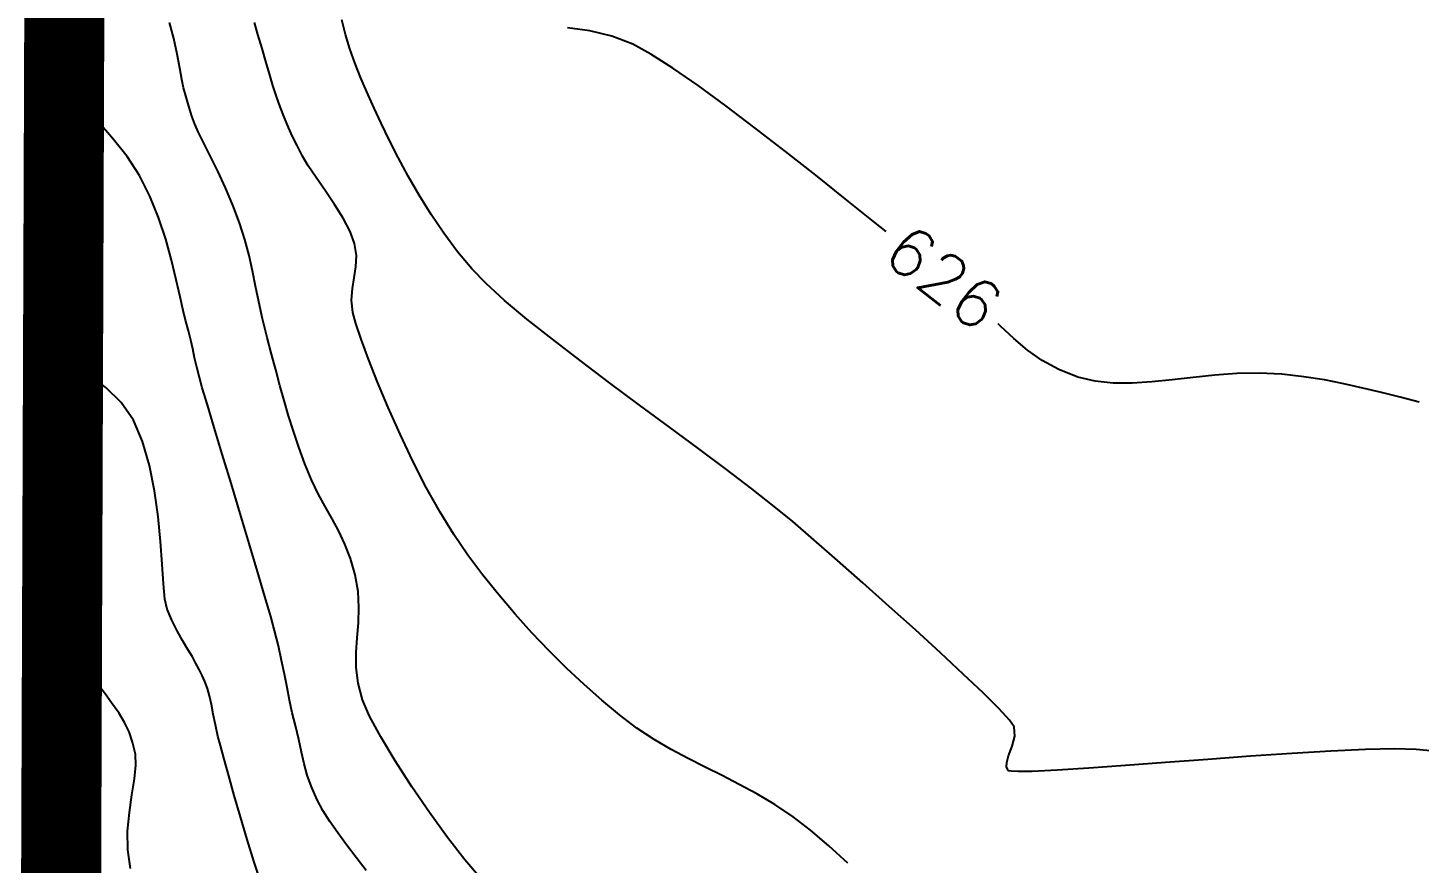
# Model space of a CAD drawing. Header units: feet. Extents: x 26064 to 27719, y 16802 to 28989.
# Drawn here: x 26248 to 26317.5, y 17790 to 17831.7 of the extents above; entities that cross this region are included whole.
import ezdxf

# ---------------------------------------------------------------- set-up
doc = ezdxf.new("R2010")
doc.units = ezdxf.units.FT
doc.header["$LTSCALE"] = 50
doc.header["$MEASUREMENT"] = 0
for name, pattern in [('DASHED', [0.75, 0.5, -0.25]), ('HIDDEN', [0.375, 0.25, -0.125]), ('HIDN25', [0.0938, 0.0625, -0.0313])]:
    doc.linetypes.add(name, pattern=pattern)
for name, color, linetype in [('CONT-MJR', 160, 'HIDDEN'), ('CONT-MNR', 55, 'HIDN25'), ('DEMO-UTILITY', 1, 'Continuous')]:
    doc.layers.add(name, color=color, linetype=linetype)
doc.styles.add('l60', font='simplex', dxfattribs={"height": 2.4})

msp = doc.modelspace()

# ---------------------------------------------------------------- linework, layer by layer
at = {"layer": 'CONT-MJR', "color": 7}
for p, q in [((26250.5393, 17828.07447, 630), (26249.5076, 17829.06706, 630)), ((26251.48088, 17827.08284, 630), (26250.5393, 17828.07447, 630)), ((26252.30452, 17826.13668, 630), (26251.48088, 17827.08284, 630)), ((26252.9824, 17825.28048, 630), (26252.30452, 17826.13668, 630)), ((26253.59434, 17824.33788, 630), (26252.9824, 17825.28048, 630)), ((26254.11252, 17823.30736, 630), (26253.59434, 17824.33788, 630)), ((26254.54626, 17822.23021, 630), (26254.11252, 17823.30736, 630)), ((26254.90488, 17821.14772, 630), (26254.54626, 17822.23021, 630)), ((26255.1977, 17820.10119, 630), (26254.90488, 17821.14772, 630)), ((26255.43404, 17819.1319, 630), (26255.1977, 17820.10119, 630)), ((26255.62322, 17818.28116, 630), (26255.43404, 17819.1319, 630)), ((26255.77457, 17817.59025, 630), (26255.62322, 17818.28116, 630)), ((26255.8974, 17817.10048, 630), (26255.77457, 17817.59025, 630)), ((26256.04352, 17816.57618, 630), (26255.8974, 17817.10048, 630)), ((26256.15692, 17816.10999, 630), (26256.04352, 17816.57618, 630)), ((26256.25272, 17815.67245, 630), (26256.15692, 17816.10999, 630)), ((26256.34604, 17815.2341, 630), (26256.25272, 17815.67245, 630)), ((26256.452, 17814.76549, 630), (26256.34604, 17815.2341, 630)), ((26256.58574, 17814.23714, 630), (26256.452, 17814.76549, 630)), ((26256.73111, 17813.72947, 630), (26256.58574, 17814.23714, 630)), ((26256.98524, 17812.87476, 630), (26256.73111, 17813.72947, 630)), ((26257.32495, 17811.74602, 630), (26256.98524, 17812.87476, 630)), ((26257.72706, 17810.41625, 630), (26257.32495, 17811.74602, 630)), ((26258.1684, 17808.95844, 630), (26257.72706, 17810.41625, 630)), ((26258.6258, 17807.44559, 630), (26258.1684, 17808.95844, 630)), ((26259.07607, 17805.95068, 630), (26258.6258, 17807.44559, 630)), ((26259.49604, 17804.54672, 630), (26259.07607, 17805.95068, 630)), ((26259.86254, 17803.3067, 630), (26259.49604, 17804.54672, 630)), ((26260.15238, 17802.30362, 630), (26259.86254, 17803.3067, 630)), ((26260.3424, 17801.61048, 630), (26260.15238, 17802.30362, 630)), ((26260.53276, 17800.83207, 630), (26260.3424, 17801.61048, 630)), ((26260.69391, 17800.10455, 630), (26260.53276, 17800.83207, 630)), ((26260.83502, 17799.41707, 630), (26260.69391, 17800.10455, 630)), ((26260.96525, 17798.75877, 630), (26260.83502, 17799.41707, 630)), ((26261.09377, 17798.11881, 630), (26260.96525, 17798.75877, 630)), ((26261.22977, 17797.48633, 630), (26261.09377, 17798.11881, 630)), ((26261.3824, 17796.85048, 630), (26261.22977, 17797.48633, 630)), ((26261.54977, 17796.15138, 630), (26261.3824, 17796.85048, 630)), ((26261.68708, 17795.52828, 630), (26261.54977, 17796.15138, 630)), ((26261.82116, 17794.94842, 630), (26261.68708, 17795.52828, 630)), ((26261.97885, 17794.37901, 630), (26261.82116, 17794.94842, 630)), ((26262.18699, 17793.78728, 630), (26261.97885, 17794.37901, 630)), ((26262.4724, 17793.14048, 630), (26262.18699, 17793.78728, 630)), ((26262.7558, 17792.6149, 630), (26262.4724, 17793.14048, 630)), ((26263.10081, 17792.06537, 630), (26262.7558, 17792.6149, 630)), ((26263.4989, 17791.49081, 630), (26263.10081, 17792.06537, 630)), ((26263.94156, 17790.89017, 630), (26263.4989, 17791.49081, 630)), ((26264.42027, 17790.26238, 630), (26263.94156, 17790.89017, 630)), ((26264.92649, 17789.60638, 630), (26264.42027, 17790.26238, 630))]:
    msp.add_line(p, q, dxfattribs=at)
at = {"layer": 'CONT-MNR', "color": 7}
for p, q in [((26255.31825, 17831.17977, 629), (26255.08965, 17831.97905, 629)), ((26259.50698, 17831.38338, 628), (26259.33956, 17831.98154, 628)), ((26263.89141, 17831.37943, 627), (26263.70029, 17832.11163, 627)), ((26276.08966, 17831.5585, 626), (26274.96861, 17831.71574, 626)), ((26255.48451, 17830.40605, 629), (26255.31825, 17831.17977, 629)), ((26264.10721, 17830.67403, 627), (26263.89141, 17831.37943, 627)), ((26264.35907, 17829.96098, 627), (26264.10721, 17830.67403, 627)), ((26280.23298, 17829.7046, 626), (26279.13291, 17830.40699, 626)), ((26260.08466, 17829.41373, 628), (26259.90578, 17830.02879, 628)), ((26264.65839, 17829.20584, 627), (26264.35907, 17829.96098, 627)), ((26260.25888, 17828.83489, 628), (26260.08466, 17829.41373, 628)), ((26282.88111, 17827.81797, 626), (26281.49565, 17828.82905, 626)), ((26256.52418, 17826.52134, 629), (26256.3525, 17826.9097, 629)), ((26261.46971, 17825.82951, 628), (26261.24114, 17826.29359, 628)), ((26285.8611, 17825.53975, 626), (26284.34953, 17826.709, 626)), ((26257.12688, 17825.31303, 629), (26256.79152, 17825.97956, 629)), ((26257.50263, 17824.55043, 629), (26257.12688, 17825.31303, 629)), ((26262.02584, 17824.82571, 628), (26261.74198, 17825.30172, 628)), ((26262.41663, 17824.24265, 628), (26262.02584, 17824.82571, 628)), ((26267.57158, 17823.35152, 627), (26267.02423, 17824.30215, 627)), ((26288.85439, 17823.17099, 626), (26287.37599, 17824.34788, 626)), ((26268.16469, 17822.39463, 627), (26267.57158, 17823.35152, 627)), ((26290.25648, 17822.04674, 626), (26288.85439, 17823.17099, 626)), ((26290.89164, 17821.53602, 626), (26290.25648, 17822.04674, 626)), ((26264.33698, 17820.94172, 628), (26264.11337, 17821.53711, 628)), ((26269.48339, 17820.52917, 627), (26268.80237, 17821.44825, 627)), ((26259.0687, 17820.34315, 629), (26258.86091, 17821.13279, 629)), ((26264.4294, 17820.33167, 628), (26264.33698, 17820.94172, 628)), ((26264.40616, 17819.76856, 628), (26264.4294, 17820.33167, 628)), ((26259.74078, 17817.17196, 629), (26259.55524, 17818.01851, 629)), ((26260.19364, 17815.41602, 629), (26259.9725, 17816.24636, 629)), ((26265.033, 17815.16137, 628), (26264.6655, 17816.15793, 628)), ((26307.30833, 17814.36304, 626), (26306.23186, 17814.25132, 626)), ((26308.40717, 17814.4426, 626), (26307.30833, 17814.36304, 626)), ((26309.5242, 17814.46584, 626), (26308.40717, 17814.4426, 626)), ((26311.75317, 17814.28253, 626), (26310.65527, 17814.4086, 626)), ((26252.68583, 17812.99672, 631), (26251.91628, 17813.74585, 631)), ((26260.82171, 17813.09052, 629), (26260.6109, 17813.84997, 629)), ((26305.18189, 17814.13159, 626), (26304.1626, 17814.02803, 626)), ((26312.7845, 17814.12025, 626), (26311.75317, 17814.28253, 626)), ((26314.71366, 17813.71607, 626), (26313.76581, 17813.92902, 626)), ((26281.53063, 17810.67453, 627), (26280.06975, 17811.75638, 627)), ((26254.09802, 17809.85121, 631), (26253.75193, 17811.04911, 631)), ((26267.25233, 17810.06362, 628), (26266.61414, 17811.41025, 628)), ((26261.85083, 17809.93303, 629), (26261.55098, 17810.76408, 629)), ((26262.17974, 17809.13706, 629), (26261.85083, 17809.93303, 629)), ((26263.21434, 17807.1787, 629), (26262.87046, 17807.79155, 629)), ((26287.27669, 17806.13957, 627), (26286.22655, 17807.04416, 627)), ((26263.85432, 17805.91452, 629), (26263.54528, 17806.56357, 629)), ((26288.46321, 17805.10428, 627), (26287.27669, 17806.13957, 627)), ((26264.13249, 17805.19989, 629), (26263.85432, 17805.91452, 629)), ((26270.75394, 17804.36242, 628), (26270.00466, 17805.3703, 628)), ((26254.79033, 17803.92815, 631), (26254.72099, 17804.91162, 631)), ((26289.73775, 17803.97999, 627), (26288.46321, 17805.10428, 627)), ((26264.51873, 17803.54574, 629), (26264.37083, 17804.38803, 629)), ((26271.53924, 17803.37659, 628), (26270.75394, 17804.36242, 628)), ((26264.55801, 17802.75096, 629), (26264.51873, 17803.54574, 629)), ((26255.47067, 17801.58516, 631), (26255.2039, 17802.11268, 631)), ((26264.42112, 17800.50225, 629), (26264.46951, 17801.24417, 629)), ((26251.40218, 17799.05978, 632), (26250.80075, 17799.80276, 632)), ((26256.57502, 17799.65233, 631), (26256.40083, 17799.99172, 631)), ((26275.81109, 17798.90044, 628), (26274.92924, 17799.7236, 628)), ((26256.72571, 17799.3593, 631), (26256.57502, 17799.65233, 631)), ((26256.99583, 17798.70672, 631), (26256.86271, 17799.06123, 631)), ((26295.73722, 17798.48259, 627), (26294.74837, 17799.42657, 627)), ((26264.73583, 17798.14303, 629), (26264.51459, 17798.96663, 629)), ((26252.56005, 17797.48363, 632), (26252.20283, 17797.9886, 632)), ((26265.09295, 17797.32634, 629), (26264.73583, 17798.14303, 629)), ((26257.38638, 17796.88498, 631), (26257.28027, 17797.4181, 631)), ((26265.65378, 17796.28294, 629), (26265.09295, 17797.32634, 629)), ((26297.29655, 17796.78416, 627), (26297.0597, 17797.1197, 627)), ((26253.25058, 17796.01483, 632), (26253.07219, 17796.53335, 632)), ((26266.37074, 17795.08368, 629), (26265.65378, 17796.28294, 629)), ((26253.39283, 17795.4186, 632), (26253.25058, 17796.01483, 632)), ((26257.81911, 17795.18107, 631), (26257.63817, 17795.85726, 631)), ((26280.99955, 17795.20337, 628), (26280.15408, 17795.65793, 628)), ((26297.0144, 17795.34511, 627), (26297.19511, 17795.82293, 627)), ((26313.10875, 17795.57732, 627), (26311.16745, 17795.46194, 627)), ((26317.36655, 17795.65416, 627), (26316.28546, 17795.68477, 627)), ((26318.4456, 17795.5637, 627), (26317.36655, 17795.65416, 627)), ((26281.84567, 17794.77495, 628), (26280.99955, 17795.20337, 628)), ((26296.91325, 17794.78727, 627), (26296.91753, 17795.00416, 627)), ((26304.85772, 17795.00518, 627), (26302.84974, 17794.85385, 627)), ((26309.09374, 17795.32056, 627), (26306.96477, 17795.16453, 627)), ((26253.21932, 17793.38753, 632), (26253.34501, 17794.18659, 632)), ((26258.32541, 17793.36023, 631), (26258.05081, 17794.33608, 631)), ((26283.55769, 17793.91334, 628), (26282.6969, 17794.35188, 628)), ((26296.95745, 17794.66641, 627), (26296.91325, 17794.78727, 627)), ((26297.14717, 17794.5705, 627), (26297.0251, 17794.59669, 627)), ((26299.43963, 17794.62057, 627), (26298.19184, 17794.5613, 627)), ((26268.08281, 17792.50078, 629), (26267.19627, 17793.79935, 629)), ((26284.43249, 17793.43851, 628), (26283.55769, 17793.91334, 628)), ((26258.63507, 17792.29143, 631), (26258.32541, 17793.36023, 631)), ((26286.24198, 17792.29672, 628), (26285.32577, 17792.90657, 628)), ((26259.32813, 17790.02674, 631), (26258.97193, 17791.16763, 631)), ((26269.84865, 17790.14421, 629), (26268.9828, 17791.25879, 629))]:
    msp.add_line(p, q, dxfattribs=at)
at = {"layer": 'CONT-MNR', "color": 7, "extrusion": (0.958323, 0.285688, 0)}
msp.add_line((26259.71547, 17830.68402, 628), (26259.50698, 17831.38338, 628), dxfattribs=at)
at = {"layer": 'CONT-MNR', "color": 7, "extrusion": (-0.229752, -0.973249, 0)}
msp.add_line((26277.18606, 17831.29967, 626), (26276.08966, 17831.5585, 626), dxfattribs=at)
at = {"layer": 'CONT-MNR', "color": 7, "extrusion": (0.357067, 0.934079, 0)}
msp.add_line((26278.23527, 17830.8986, 626), (26277.18606, 17831.29967, 626), dxfattribs=at)
at = {"layer": 'CONT-MNR', "color": 7, "extrusion": (0.985025, 0.17241, 0)}
msp.add_line((26255.6071, 17829.70571, 629), (26255.48451, 17830.40605, 629), dxfattribs=at)
at = {"layer": 'CONT-MNR', "color": 7, "extrusion": (0.960315, 0.278919, 0)}
msp.add_line((26259.90578, 17830.02879, 628), (26259.71547, 17830.68402, 628), dxfattribs=at)
at = {"layer": 'CONT-MNR', "color": 7, "extrusion": (-0.480342, -0.877081, 0)}
msp.add_line((26279.13291, 17830.40699, 626), (26278.23527, 17830.8986, 626), dxfattribs=at)
at = {"layer": 'CONT-MNR', "color": 7, "extrusion": (0.986109, 0.1661, 0)}
msp.add_line((26255.70465, 17829.12654, 629), (26255.6071, 17829.70571, 629), dxfattribs=at)
at = {"layer": 'CONT-MNR', "color": 7, "extrusion": (-0.569823, -0.821768, 0)}
msp.add_line((26281.49565, 17828.82905, 626), (26280.23298, 17829.7046, 626), dxfattribs=at)
at = {"layer": 'CONT-MNR', "color": 7, "extrusion": (0.976172, 0.217, 0)}
msp.add_line((26255.79583, 17828.71636, 629), (26255.70465, 17829.12654, 629), dxfattribs=at)
at = {"layer": 'CONT-MNR', "color": 7, "extrusion": (0.918452, 0.395533, 0)}
msp.add_line((26265.01655, 17828.37416, 627), (26264.65839, 17829.20584, 627), dxfattribs=at)
at = {"layer": 'CONT-MNR', "color": 7, "extrusion": (0.9596, 0.281368, 0)}
msp.add_line((26255.91246, 17828.3186, 629), (26255.79583, 17828.71636, 629), dxfattribs=at)
at = {"layer": 'CONT-MNR', "color": 7, "extrusion": (0.962984, 0.269557, 0)}
msp.add_line((26256.00971, 17827.97119, 629), (26255.91246, 17828.3186, 629), dxfattribs=at)
at = {"layer": 'CONT-MNR', "color": 7, "extrusion": (0.951717, 0.306978, 0)}
msp.add_line((26260.43518, 17828.28832, 628), (26260.25888, 17828.83489, 628), dxfattribs=at)
at = {"layer": 'CONT-MNR', "color": 7, "extrusion": (0.941717, 0.336405, 0)}
msp.add_line((26260.62032, 17827.77005, 628), (26260.43518, 17828.28832, 628), dxfattribs=at)
at = {"layer": 'CONT-MNR', "color": 7, "extrusion": (0.912003, 0.410183, 0)}
msp.add_line((26265.31684, 17827.7065, 627), (26265.01655, 17828.37416, 627), dxfattribs=at)
at = {"layer": 'CONT-MNR', "color": 7, "extrusion": (0.961104, 0.276185, 0)}
msp.add_line((26256.10431, 17827.64199, 629), (26256.00971, 17827.97119, 629), dxfattribs=at)
at = {"layer": 'CONT-MNR', "color": 7, "extrusion": (0.953317, 0.30197, 0)}
msp.add_line((26256.21299, 17827.29887, 629), (26256.10431, 17827.64199, 629), dxfattribs=at)
at = {"layer": 'CONT-MNR', "color": 7, "extrusion": (0.931517, 0.363698, 0)}
msp.add_line((26260.83617, 17827.2172, 628), (26260.62032, 17827.77005, 628), dxfattribs=at)
at = {"layer": 'CONT-MNR', "color": 7, "extrusion": (0.906879, 0.421391, 0)}
msp.add_line((26265.66897, 17826.94869, 627), (26265.31684, 17827.7065, 627), dxfattribs=at)
at = {"layer": 'CONT-MNR', "color": 7, "extrusion": (-0.60266, -0.797998, 0)}
msp.add_line((26284.34953, 17826.709, 626), (26282.88111, 17827.81797, 626), dxfattribs=at)
at = {"layer": 'CONT-MNR', "color": 7, "extrusion": (0.941347, 0.337441, 0)}
msp.add_line((26256.3525, 17826.9097, 629), (26256.21299, 17827.29887, 629), dxfattribs=at)
at = {"layer": 'CONT-MNR', "color": 7, "extrusion": (0.921851, 0.387545, 0)}
msp.add_line((26261.03653, 17826.7406, 628), (26260.83617, 17827.2172, 628), dxfattribs=at)
at = {"layer": 'CONT-MNR', "color": 7, "extrusion": (0.89992, 0.436056, 0)}
msp.add_line((26266.07171, 17826.11751, 627), (26265.66897, 17826.94869, 627), dxfattribs=at)
at = {"layer": 'CONT-MNR', "color": 7, "extrusion": (0.896767, 0.442503, 0)}
msp.add_line((26256.79152, 17825.97956, 629), (26256.52418, 17826.52134, 629), dxfattribs=at)
at = {"layer": 'CONT-MNR', "color": 7, "extrusion": (0.909278, 0.416189, 0)}
msp.add_line((26261.24114, 17826.29359, 628), (26261.03653, 17826.7406, 628), dxfattribs=at)
at = {"layer": 'CONT-MNR', "color": 7, "extrusion": (0.891081, 0.453844, 0)}
msp.add_line((26266.52387, 17825.22974, 627), (26266.07171, 17826.11751, 627), dxfattribs=at)
at = {"layer": 'CONT-MNR', "color": 7, "extrusion": (0.888714, 0.458462, 0)}
msp.add_line((26261.74198, 17825.30172, 628), (26261.46971, 17825.82951, 628), dxfattribs=at)
at = {"layer": 'CONT-MNR', "color": 7, "extrusion": (-0.618336, -0.785914, 0)}
msp.add_line((26287.37599, 17824.34788, 626), (26285.8611, 17825.53975, 626), dxfattribs=at)
at = {"layer": 'CONT-MNR', "color": 7, "extrusion": (0.88012, 0.474752, 0)}
msp.add_line((26267.02423, 17824.30215, 627), (26266.52387, 17825.22974, 627), dxfattribs=at)
at = {"layer": 'CONT-MNR', "color": 7, "extrusion": (0.905692, 0.423935, 0)}
msp.add_line((26257.89112, 17823.72045, 629), (26257.50263, 17824.55043, 629), dxfattribs=at)
at = {"layer": 'CONT-MNR', "color": 7, "extrusion": (0.823774, 0.566919, 0)}
msp.add_line((26262.86758, 17823.58739, 628), (26262.41663, 17824.24265, 628), dxfattribs=at)
at = {"layer": 'CONT-MNR', "color": 7, "extrusion": (0.91864, 0.395095, 0)}
msp.add_line((26258.26474, 17822.85175, 629), (26257.89112, 17823.72045, 629), dxfattribs=at)
at = {"layer": 'CONT-MNR', "color": 7, "extrusion": (0.830621, 0.556839, 0)}
msp.add_line((26263.33188, 17822.89481, 628), (26262.86758, 17823.58739, 628), dxfattribs=at)
at = {"layer": 'CONT-MNR', "color": 7, "extrusion": (0.935777, 0.352592, 0)}
msp.add_line((26258.59583, 17821.97303, 629), (26258.26474, 17822.85175, 629), dxfattribs=at)
at = {"layer": 'CONT-MNR', "color": 7, "extrusion": (0.84994, 0.52688, 0)}
msp.add_line((26263.76274, 17822.19976, 628), (26263.33188, 17822.89481, 628), dxfattribs=at)
at = {"layer": 'CONT-MNR', "color": 7, "extrusion": (0.953667, 0.300864, 0)}
msp.add_line((26258.86091, 17821.13279, 629), (26258.59583, 17821.97303, 629), dxfattribs=at)
at = {"layer": 'CONT-MNR', "color": 7, "extrusion": (0.883889, 0.467698, 0)}
msp.add_line((26264.11337, 17821.53711, 628), (26263.76274, 17822.19976, 628), dxfattribs=at)
at = {"layer": 'CONT-MNR', "color": 7, "extrusion": (0.829306, 0.558795, 0)}
msp.add_line((26268.80237, 17821.44825, 627), (26268.16469, 17822.39463, 627), dxfattribs=at)
at = {"layer": 'CONT-MNR', "color": 7, "extrusion": (0.975864, 0.218381, 0)}
msp.add_line((26259.23989, 17819.57817, 629), (26259.0687, 17820.34315, 629), dxfattribs=at)
at = {"layer": 'CONT-MNR', "color": 7, "extrusion": (0.770821, 0.637052, 0)}
msp.add_line((26270.20655, 17819.65416, 627), (26269.48339, 17820.52917, 627), dxfattribs=at)
at = {"layer": 'CONT-MNR', "color": 7, "extrusion": (0.980077, 0.198617, 0)}
msp.add_line((26259.39517, 17818.81194, 629), (26259.23989, 17819.57817, 629), dxfattribs=at)
at = {"layer": 'CONT-MNR', "color": 7, "extrusion": (0.986737, -0.162325, 0)}
msp.add_line((26264.23278, 17818.68339, 628), (26264.32228, 17819.22744, 628), dxfattribs=at)
at = {"layer": 'CONT-MNR', "color": 7, "extrusion": (0.988198, -0.153181, 0)}
msp.add_line((26264.32228, 17819.22744, 628), (26264.40616, 17819.76856, 628), dxfattribs=at)
at = {"layer": 'CONT-MNR', "color": 7, "extrusion": (0.716465, 0.697623, 0)}
msp.add_line((26270.90585, 17818.93598, 627), (26270.20655, 17819.65416, 627), dxfattribs=at)
at = {"layer": 'CONT-MNR', "color": 7, "extrusion": (0.980251, 0.197757, 0)}
msp.add_line((26259.55524, 17818.01851, 629), (26259.39517, 17818.81194, 629), dxfattribs=at)
at = {"layer": 'CONT-MNR', "color": 7, "extrusion": (0.99755, -0.069952, 0)}
msp.add_line((26264.19268, 17818.11146, 628), (26264.23278, 17818.68339, 628), dxfattribs=at)
at = {"layer": 'CONT-MNR', "color": 7, "extrusion": (0.669689, 0.742642, 0)}
msp.add_line((26271.83396, 17818.09905, 627), (26270.90585, 17818.93598, 627), dxfattribs=at)
at = {"layer": 'CONT-MNR', "color": 7, "extrusion": (0.994744, 0.102391, 0)}
msp.add_line((26264.25698, 17817.48672, 628), (26264.19268, 17818.11146, 628), dxfattribs=at)
at = {"layer": 'CONT-MNR', "color": 7, "extrusion": (-0.64118, -0.767391, 0)}
msp.add_line((26272.95269, 17817.16431, 627), (26271.83396, 17818.09905, 627), dxfattribs=at)
at = {"layer": 'CONT-MNR', "color": 7, "extrusion": (0.970064, 0.24285, 0)}
msp.add_line((26259.9725, 17816.24636, 629), (26259.74078, 17817.17196, 629), dxfattribs=at)
at = {"layer": 'CONT-MNR', "color": 7, "extrusion": (0.965533, 0.260279, 0)}
msp.add_line((26264.40199, 17816.9488, 628), (26264.25698, 17817.48672, 628), dxfattribs=at)
at = {"layer": 'CONT-MNR', "color": 7, "extrusion": (0.622686, 0.782472, 0)}
msp.add_line((26274.22388, 17816.1527, 627), (26272.95269, 17817.16431, 627), dxfattribs=at)
at = {"layer": 'CONT-MNR', "color": 7, "extrusion": (0.948723, 0.316108, 0)}
msp.add_line((26264.6655, 17816.15793, 628), (26264.40199, 17816.9488, 628), dxfattribs=at)
at = {"layer": 'CONT-MNR', "color": 7, "extrusion": (0.68774, 0.725957, 0)}
msp.add_line((26296.60879, 17816.81128, 626), (26296.49557, 17816.91854, 626), dxfattribs=at)
at = {"layer": 'CONT-MNR', "color": 7, "extrusion": (-0.682215, -0.731151, 0)}
msp.add_line((26297.27503, 17816.18963, 626), (26296.60879, 17816.81128, 626), dxfattribs=at)
at = {"layer": 'CONT-MNR', "color": 7, "extrusion": (0.610352, 0.792131, 0)}
msp.add_line((26275.60936, 17815.08517, 627), (26274.22388, 17816.1527, 627), dxfattribs=at)
at = {"layer": 'CONT-MNR', "color": 7, "extrusion": (-0.646904, -0.762572, 0)}
msp.add_line((26297.95568, 17815.61222, 626), (26297.27503, 17816.18963, 626), dxfattribs=at)
at = {"layer": 'CONT-MNR', "color": 7, "extrusion": (-0.521245, -0.853407, 0)}
msp.add_line((26250.98491, 17814.45131, 631), (26249.9222, 17815.1004, 631), dxfattribs=at)
at = {"layer": 'CONT-MNR', "color": 7, "extrusion": (0.966719, 0.255839, 0)}
msp.add_line((26260.404, 17814.62118, 629), (26260.19364, 17815.41602, 629), dxfattribs=at)
at = {"layer": 'CONT-MNR', "color": 7, "extrusion": (0.929868, 0.367892, 0)}
msp.add_line((26265.48995, 17814.00639, 628), (26265.033, 17815.16137, 628), dxfattribs=at)
at = {"layer": 'CONT-MNR', "color": 7, "extrusion": (0.602212, 0.798336, 0)}
msp.add_line((26277.07094, 17813.98264, 627), (26275.60936, 17815.08517, 627), dxfattribs=at)
at = {"layer": 'CONT-MNR', "color": 7, "extrusion": (-0.579354, -0.815076, 0)}
msp.add_line((26298.68986, 17815.09037, 626), (26297.95568, 17815.61222, 626), dxfattribs=at)
at = {"layer": 'CONT-MNR', "color": 7, "extrusion": (-0.482104, -0.876114, 0)}
msp.add_line((26299.51668, 17814.63539, 626), (26298.68986, 17815.09037, 626), dxfattribs=at)
at = {"layer": 'CONT-MNR', "color": 7, "extrusion": (-0.603794, -0.79714, 0)}
msp.add_line((26251.91628, 17813.74585, 631), (26250.98491, 17814.45131, 631), dxfattribs=at)
at = {"layer": 'CONT-MNR', "color": 7, "extrusion": (0.965844, 0.259123, 0)}
msp.add_line((26260.6109, 17813.84997, 629), (26260.404, 17814.62118, 629), dxfattribs=at)
at = {"layer": 'CONT-MNR', "color": 7, "extrusion": (-0.365827, -0.930683, 0)}
msp.add_line((26300.47527, 17814.2586, 626), (26299.51668, 17814.63539, 626), dxfattribs=at)
at = {"layer": 'CONT-MNR', "color": 7, "extrusion": (-0.050548, -0.998722, 0)}
msp.add_line((26310.65527, 17814.4086, 626), (26309.5242, 17814.46584, 626), dxfattribs=at)
at = {"layer": 'CONT-MNR', "color": 7, "extrusion": (0.921952, 0.387304, 0)}
msp.add_line((26266.02184, 17812.74026, 628), (26265.48995, 17814.00639, 628), dxfattribs=at)
at = {"layer": 'CONT-MNR', "color": 7, "extrusion": (0.597235, 0.802067, 0)}
msp.add_line((26278.57047, 17812.86607, 627), (26277.07094, 17813.98264, 627), dxfattribs=at)
at = {"layer": 'CONT-MNR', "color": 7, "extrusion": (-0.230659, -0.973035, 0)}
msp.add_line((26301.33031, 17814.05591, 626), (26300.47527, 17814.2586, 626), dxfattribs=at)
at = {"layer": 'CONT-MNR', "color": 7, "extrusion": (-0.099121, -0.995075, 0)}
msp.add_line((26302.23265, 17813.96602, 626), (26301.33031, 17814.05591, 626), dxfattribs=at)
at = {"layer": 'CONT-MNR', "color": 7, "extrusion": (-0.001311, -0.999999, 0)}
msp.add_line((26303.17813, 17813.96478, 626), (26302.23265, 17813.96602, 626), dxfattribs=at)
at = {"layer": 'CONT-MNR', "color": 7, "extrusion": (0.064109, -0.997943, 0)}
msp.add_line((26304.1626, 17814.02803, 626), (26303.17813, 17813.96478, 626), dxfattribs=at)
at = {"layer": 'CONT-MNR', "color": 7, "extrusion": (0.113294, -0.993562, 0)}
msp.add_line((26306.23186, 17814.25132, 626), (26305.18189, 17814.13159, 626), dxfattribs=at)
at = {"layer": 'CONT-MNR', "color": 7, "extrusion": (0.19128, 0.981536, 0)}
msp.add_line((26313.76581, 17813.92902, 626), (26312.7845, 17814.12025, 626), dxfattribs=at)
at = {"layer": 'CONT-MNR', "color": 7, "extrusion": (0.237293, 0.971438, 0)}
msp.add_line((26315.64461, 17813.48867, 626), (26314.71366, 17813.71607, 626), dxfattribs=at)
at = {"layer": 'CONT-MNR', "color": 7, "extrusion": (0.825186, 0.564861, 0)}
msp.add_line((26253.28813, 17812.11684, 631), (26252.68583, 17812.99672, 631), dxfattribs=at)
at = {"layer": 'CONT-MNR', "color": 7, "extrusion": (0.959825, 0.280599, 0)}
msp.add_line((26261.04376, 17812.33096, 629), (26260.82171, 17813.09052, 629), dxfattribs=at)
at = {"layer": 'CONT-MNR', "color": 7, "extrusion": (-0.244455, -0.969661, 0)}
msp.add_line((26316.57521, 17813.25406, 626), (26315.64461, 17813.48867, 626), dxfattribs=at)
at = {"layer": 'CONT-MNR', "color": 7, "extrusion": (-0.240471, -0.970656, 0)}
msp.add_line((26317.52202, 17813.0195, 626), (26316.57521, 17813.25406, 626), dxfattribs=at)
at = {"layer": 'CONT-MNR', "color": 7, "extrusion": (0.954642, 0.297757, 0)}
msp.add_line((26261.2844, 17811.55944, 629), (26261.04376, 17812.33096, 629), dxfattribs=at)
at = {"layer": 'CONT-MNR', "color": 7, "extrusion": (0.91351, 0.406817, 0)}
msp.add_line((26266.61414, 17811.41025, 628), (26266.02184, 17812.74026, 628), dxfattribs=at)
at = {"layer": 'CONT-MNR', "color": 7, "extrusion": (0.594917, 0.803787, 0)}
msp.add_line((26280.06975, 17811.75638, 627), (26278.57047, 17812.86607, 627), dxfattribs=at)
at = {"layer": 'CONT-MNR', "color": 7, "extrusion": (0.917206, 0.398414, 0)}
msp.add_line((26253.75193, 17811.04911, 631), (26253.28813, 17812.11684, 631), dxfattribs=at)
at = {"layer": 'CONT-MNR', "color": 7, "extrusion": (0.948161, 0.317791, 0)}
msp.add_line((26261.55098, 17810.76408, 629), (26261.2844, 17811.55944, 629), dxfattribs=at)
at = {"layer": 'CONT-MNR', "color": 7, "extrusion": (0.598098, 0.801423, 0)}
msp.add_line((26282.91492, 17809.64144, 627), (26281.53063, 17810.67453, 627), dxfattribs=at)
at = {"layer": 'CONT-MNR', "color": 7, "extrusion": (0.981304, 0.192464, 0)}
msp.add_line((26254.34718, 17808.58082, 631), (26254.09802, 17809.85121, 631), dxfattribs=at)
at = {"layer": 'CONT-MNR', "color": 7, "extrusion": (0.891273, 0.453468, 0)}
msp.add_line((26267.92188, 17808.74764, 628), (26267.25233, 17810.06362, 628), dxfattribs=at)
at = {"layer": 'CONT-MNR', "color": 7, "extrusion": (-0.604501, -0.796604, 0)}
msp.add_line((26284.18445, 17808.67805, 627), (26282.91492, 17809.64144, 627), dxfattribs=at)
at = {"layer": 'CONT-MNR', "color": 7, "extrusion": (0.898867, 0.438221, 0)}
msp.add_line((26262.52261, 17808.43379, 629), (26262.17974, 17809.13706, 629), dxfattribs=at)
at = {"layer": 'CONT-MNR', "color": 7, "extrusion": (0.874582, 0.484877, 0)}
msp.add_line((26268.60828, 17807.50958, 628), (26267.92188, 17808.74764, 628), dxfattribs=at)
at = {"layer": 'CONT-MNR', "color": 7, "extrusion": (0.991059, 0.133426, 0)}
msp.add_line((26254.5202, 17807.29564, 631), (26254.34718, 17808.58082, 631), dxfattribs=at)
at = {"layer": 'CONT-MNR', "color": 7, "extrusion": (0.879306, 0.476257, 0)}
msp.add_line((26262.87046, 17807.79155, 629), (26262.52261, 17808.43379, 629), dxfattribs=at)
at = {"layer": 'CONT-MNR', "color": 7, "extrusion": (-0.615816, -0.78789, 0)}
msp.add_line((26285.30106, 17807.80532, 627), (26284.18445, 17808.67805, 627), dxfattribs=at)
at = {"layer": 'CONT-MNR', "color": 7, "extrusion": (0.850337, 0.526238, 0)}
msp.add_line((26269.29698, 17806.39672, 628), (26268.60828, 17807.50958, 628), dxfattribs=at)
at = {"layer": 'CONT-MNR', "color": 7, "extrusion": (0.635199, 0.772349, 0)}
msp.add_line((26286.22655, 17807.04416, 627), (26285.30106, 17807.80532, 627), dxfattribs=at)
at = {"layer": 'CONT-MNR', "color": 7, "extrusion": (0.995544, 0.094302, 0)}
msp.add_line((26254.63788, 17806.05334, 631), (26254.5202, 17807.29564, 631), dxfattribs=at)
at = {"layer": 'CONT-MNR', "color": 7, "extrusion": (0.880639, 0.473788, 0)}
msp.add_line((26263.54528, 17806.56357, 629), (26263.21434, 17807.1787, 629), dxfattribs=at)
at = {"layer": 'CONT-MNR', "color": 7, "extrusion": (0.997361, 0.072604, 0)}
msp.add_line((26254.72099, 17804.91162, 631), (26254.63788, 17806.05334, 631), dxfattribs=at)
at = {"layer": 'CONT-MNR', "color": 7, "extrusion": (0.823285, 0.567628, 0)}
msp.add_line((26270.00466, 17805.3703, 628), (26269.29698, 17806.39672, 628), dxfattribs=at)
at = {"layer": 'CONT-MNR', "color": 7, "extrusion": (0.959507, 0.281685, 0)}
msp.add_line((26264.37083, 17804.38803, 629), (26264.13249, 17805.19989, 629), dxfattribs=at)
at = {"layer": 'CONT-MNR', "color": 7, "extrusion": (0.995089, 0.098989, 0)}
msp.add_line((26254.86668, 17803.16062, 631), (26254.79033, 17803.92815, 631), dxfattribs=at)
at = {"layer": 'CONT-MNR', "color": 7, "extrusion": (-0.665459, -0.746434, 0)}
msp.add_line((26291.05192, 17802.80838, 627), (26289.73775, 17803.97999, 627), dxfattribs=at)
at = {"layer": 'CONT-MNR', "color": 7, "extrusion": (0.762137, 0.647416, 0)}
msp.add_line((26272.35499, 17802.41628, 628), (26271.53924, 17803.37659, 628), dxfattribs=at)
at = {"layer": 'CONT-MNR', "color": 7, "extrusion": (0.978481, 0.206339, 0)}
msp.add_line((26254.97083, 17802.66672, 631), (26254.86668, 17803.16062, 631), dxfattribs=at)
at = {"layer": 'CONT-MNR', "color": 7, "extrusion": (0.921763, 0.387753, 0)}
msp.add_line((26255.2039, 17802.11268, 631), (26254.97083, 17802.66672, 631), dxfattribs=at)
at = {"layer": 'CONT-MNR', "color": 7, "extrusion": (0.999245, -0.038858, 0)}
msp.add_line((26264.52837, 17801.98876, 629), (26264.55801, 17802.75096, 629), dxfattribs=at)
at = {"layer": 'CONT-MNR', "color": 7, "extrusion": (-0.669705, -0.742627, 0)}
msp.add_line((26292.35733, 17801.63115, 627), (26291.05192, 17802.80838, 627), dxfattribs=at)
at = {"layer": 'CONT-MNR', "color": 7, "extrusion": (0.99689, -0.078806, 0)}
msp.add_line((26264.46951, 17801.24417, 629), (26264.52837, 17801.98876, 629), dxfattribs=at)
at = {"layer": 'CONT-MNR', "color": 7, "extrusion": (0.742305, 0.670063, 0)}
msp.add_line((26273.19562, 17801.48502, 628), (26272.35499, 17802.41628, 628), dxfattribs=at)
at = {"layer": 'CONT-MNR', "color": 7, "extrusion": (-0.699015, -0.715107, 0)}
msp.add_line((26250.0896, 17800.59857, 632), (26249.28697, 17801.38313, 632), dxfattribs=at)
at = {"layer": 'CONT-MNR', "color": 7, "extrusion": (0.870013, 0.493028, 0)}
msp.add_line((26255.74746, 17801.09674, 631), (26255.47067, 17801.58516, 631), dxfattribs=at)
at = {"layer": 'CONT-MNR', "color": 7, "extrusion": (0.856598, 0.515985, 0)}
msp.add_line((26256.01055, 17800.65997, 631), (26255.74746, 17801.09674, 631), dxfattribs=at)
at = {"layer": 'CONT-MNR', "color": 7, "extrusion": (0.722526, 0.691343, 0)}
msp.add_line((26274.05556, 17800.58629, 628), (26273.19562, 17801.48502, 628), dxfattribs=at)
at = {"layer": 'CONT-MNR', "color": 7, "extrusion": (-0.674732, -0.738063, 0)}
msp.add_line((26293.60561, 17800.48999, 627), (26292.35733, 17801.63115, 627), dxfattribs=at)
at = {"layer": 'CONT-MNR', "color": 7, "extrusion": (0.745654, 0.666334, 0)}
msp.add_line((26250.80075, 17799.80276, 632), (26250.0896, 17800.59857, 632), dxfattribs=at)
at = {"layer": 'CONT-MNR', "color": 7, "extrusion": (0.855283, 0.518161, 0)}
msp.add_line((26256.23625, 17800.28744, 631), (26256.01055, 17800.65997, 631), dxfattribs=at)
at = {"layer": 'CONT-MNR', "color": 7, "extrusion": (0.999997, 0.002379, 0)}
msp.add_line((26264.42292, 17799.74806, 629), (26264.42112, 17800.50225, 629), dxfattribs=at)
at = {"layer": 'CONT-MNR', "color": 7, "extrusion": (-0.702619, -0.711566, 0)}
msp.add_line((26274.92924, 17799.7236, 628), (26274.05556, 17800.58629, 628), dxfattribs=at)
at = {"layer": 'CONT-MNR', "color": 7, "extrusion": (0.681237, 0.732063, 0)}
msp.add_line((26294.74837, 17799.42657, 627), (26293.60561, 17800.48999, 627), dxfattribs=at)
at = {"layer": 'CONT-MNR', "color": 7, "extrusion": (0.873785, 0.486312, 0)}
msp.add_line((26256.40083, 17799.99172, 631), (26256.23625, 17800.28744, 631), dxfattribs=at)
at = {"layer": 'CONT-MNR', "color": 7, "extrusion": (0.993189, 0.116513, 0)}
msp.add_line((26264.51459, 17798.96663, 629), (26264.42292, 17799.74806, 629), dxfattribs=at)
at = {"layer": 'CONT-MNR', "color": 7, "extrusion": (0.797617, 0.603164, 0)}
msp.add_line((26251.87562, 17798.4337, 632), (26251.40218, 17799.05978, 632), dxfattribs=at)
at = {"layer": 'CONT-MNR', "color": 7, "extrusion": (0.908619, 0.417627, 0)}
msp.add_line((26256.86271, 17799.06123, 631), (26256.72571, 17799.3593, 631), dxfattribs=at)
at = {"layer": 'CONT-MNR', "color": 7, "extrusion": (0.805713, 0.592306, 0)}
msp.add_line((26252.20283, 17797.9886, 632), (26251.87562, 17798.4337, 632), dxfattribs=at)
at = {"layer": 'CONT-MNR', "color": 7, "extrusion": (0.964008, 0.265872, 0)}
msp.add_line((26257.09561, 17798.34495, 631), (26256.99583, 17798.70672, 631), dxfattribs=at)
at = {"layer": 'CONT-MNR', "color": 7, "extrusion": (0.978675, 0.205413, 0)}
msp.add_line((26257.18688, 17797.91008, 631), (26257.09561, 17798.34495, 631), dxfattribs=at)
at = {"layer": 'CONT-MNR', "color": 7, "extrusion": (0.661498, 0.749947, 0)}
msp.add_line((26276.69552, 17798.12031, 628), (26275.81109, 17798.90044, 628), dxfattribs=at)
at = {"layer": 'CONT-MNR', "color": 7, "extrusion": (0.705429, 0.708781, 0)}
msp.add_line((26296.52379, 17797.69974, 627), (26295.73722, 17798.48259, 627), dxfattribs=at)
at = {"layer": 'CONT-MNR', "color": 7, "extrusion": (0.982458, 0.186486, 0)}
msp.add_line((26257.28027, 17797.4181, 631), (26257.18688, 17797.91008, 631), dxfattribs=at)
at = {"layer": 'CONT-MNR', "color": 7, "extrusion": (-0.639693, -0.768631, 0)}
msp.add_line((26277.57698, 17797.38672, 628), (26276.69552, 17798.12031, 628), dxfattribs=at)
at = {"layer": 'CONT-MNR', "color": 7, "extrusion": (0.734497, 0.678612, 0)}
msp.add_line((26297.0597, 17797.1197, 627), (26296.52379, 17797.69974, 627), dxfattribs=at)
at = {"layer": 'CONT-MNR', "color": 7, "extrusion": (0.855778, 0.517344, 0)}
msp.add_line((26252.84592, 17797.01075, 632), (26252.56005, 17797.48363, 632), dxfattribs=at)
at = {"layer": 'CONT-MNR', "color": 7, "extrusion": (0.903646, 0.42828, 0)}
msp.add_line((26253.07219, 17796.53335, 632), (26252.84592, 17797.01075, 632), dxfattribs=at)
at = {"layer": 'CONT-MNR', "color": 7, "extrusion": (-0.60306, -0.797696, 0)}
msp.add_line((26278.44725, 17796.72879, 628), (26277.57698, 17797.38672, 628), dxfattribs=at)
at = {"layer": 'CONT-MNR', "color": 7, "extrusion": (0.974153, 0.22589, 0)}
msp.add_line((26257.51583, 17796.32672, 631), (26257.38638, 17796.88498, 631), dxfattribs=at)
at = {"layer": 'CONT-MNR', "color": 7, "extrusion": (0.967684, 0.252166, 0)}
msp.add_line((26257.63817, 17795.85726, 631), (26257.51583, 17796.32672, 631), dxfattribs=at)
at = {"layer": 'CONT-MNR', "color": 7, "extrusion": (-0.553102, -0.833113, 0)}
msp.add_line((26279.3048, 17796.15947, 628), (26278.44725, 17796.72879, 628), dxfattribs=at)
at = {"layer": 'CONT-MNR', "color": 7, "extrusion": (0.965021, -0.262172, 0)}
msp.add_line((26297.19511, 17795.82293, 627), (26297.3294, 17796.31722, 627), dxfattribs=at)
at = {"layer": 'CONT-MNR', "color": 7, "extrusion": (0.997535, 0.070164, 0)}
msp.add_line((26297.3294, 17796.31722, 627), (26297.29655, 17796.78416, 627), dxfattribs=at)
at = {"layer": 'CONT-MNR', "color": 7, "extrusion": (-0.508496, -0.861064, 0)}
msp.add_line((26280.15408, 17795.65793, 628), (26279.3048, 17796.15947, 628), dxfattribs=at)
at = {"layer": 'CONT-MNR', "color": 7, "extrusion": (0.045028, -0.998986, 0)}
msp.add_line((26314.84047, 17795.65537, 627), (26313.10875, 17795.57732, 627), dxfattribs=at)
at = {"layer": 'CONT-MNR', "color": 7, "extrusion": (0.020338, -0.999793, 0)}
msp.add_line((26316.28546, 17795.68477, 627), (26314.84047, 17795.65537, 627), dxfattribs=at)
at = {"layer": 'CONT-MNR', "color": 7, "extrusion": (0.994305, -0.106567, 0)}
msp.add_line((26253.34501, 17794.18659, 632), (26253.4187, 17794.87415, 632), dxfattribs=at)
at = {"layer": 'CONT-MNR', "color": 7, "extrusion": (0.998873, 0.04746, 0)}
msp.add_line((26253.4187, 17794.87415, 632), (26253.39283, 17795.4186, 632), dxfattribs=at)
at = {"layer": 'CONT-MNR', "color": 7, "extrusion": (0.964401, 0.264443, 0)}
msp.add_line((26258.05081, 17794.33608, 631), (26257.81911, 17795.18107, 631), dxfattribs=at)
at = {"layer": 'CONT-MNR', "color": 7, "extrusion": (0.84121, 0.540709, 0)}
msp.add_line((26267.19627, 17793.79935, 629), (26266.37074, 17795.08368, 629), dxfattribs=at)
at = {"layer": 'CONT-MNR', "color": 7, "extrusion": (0.961926, -0.273312, 0)}
msp.add_line((26296.91753, 17795.00416, 627), (26297.0144, 17795.34511, 627), dxfattribs=at)
at = {"layer": 'CONT-MNR', "color": 7, "extrusion": (0.071866, -0.997414, 0)}
msp.add_line((26302.84974, 17794.85385, 627), (26301.01799, 17794.72187, 627), dxfattribs=at)
at = {"layer": 'CONT-MNR', "color": 7, "extrusion": (0.075411, -0.997153, 0)}
msp.add_line((26306.96477, 17795.16453, 627), (26304.85772, 17795.00518, 627), dxfattribs=at)
at = {"layer": 'CONT-MNR', "color": 7, "extrusion": (0.068016, -0.997684, 0)}
msp.add_line((26311.16745, 17795.46194, 627), (26309.09374, 17795.32056, 627), dxfattribs=at)
at = {"layer": 'CONT-MNR', "color": 7, "extrusion": (-0.445072, -0.895495, 0)}
msp.add_line((26282.6969, 17794.35188, 628), (26281.84567, 17794.77495, 628), dxfattribs=at)
at = {"layer": 'CONT-MNR', "color": 7, "extrusion": (0.800582, 0.599224, 0)}
msp.add_line((26296.99655, 17794.61416, 627), (26296.95745, 17794.66641, 627), dxfattribs=at)
at = {"layer": 'CONT-MNR', "color": 7, "extrusion": (-0.522109, -0.852879, 0)}
msp.add_line((26297.0251, 17794.59669, 627), (26296.99655, 17794.61416, 627), dxfattribs=at)
at = {"layer": 'CONT-MNR', "color": 7, "extrusion": (-0.05565, -0.99845, 0)}
msp.add_line((26297.48345, 17794.55176, 627), (26297.14717, 17794.5705, 627), dxfattribs=at)
at = {"layer": 'CONT-MNR', "color": 7, "extrusion": (0.013473, -0.999909, 0)}
msp.add_line((26298.19184, 17794.5613, 627), (26297.48345, 17794.55176, 627), dxfattribs=at)
at = {"layer": 'CONT-MNR', "color": 7, "extrusion": (0.064046, -0.997947, 0)}
msp.add_line((26301.01799, 17794.72187, 627), (26299.43963, 17794.62057, 627), dxfattribs=at)
at = {"layer": 'CONT-MNR', "color": 7, "extrusion": (0.989218, -0.14645, 0)}
msp.add_line((26253.0892, 17792.50859, 632), (26253.21932, 17793.38753, 632), dxfattribs=at)
at = {"layer": 'CONT-MNR', "color": 7, "extrusion": (-0.511641, -0.859199, 0)}
msp.add_line((26285.32577, 17792.90657, 628), (26284.43249, 17793.43851, 628), dxfattribs=at)
at = {"layer": 'CONT-MNR', "color": 7, "extrusion": (0.995627, -0.093417, 0)}
msp.add_line((26253.0022, 17791.58138, 632), (26253.0892, 17792.50859, 632), dxfattribs=at)
at = {"layer": 'CONT-MNR', "color": 7, "extrusion": (0.957893, 0.287125, 0)}
msp.add_line((26258.97193, 17791.16763, 631), (26258.63507, 17792.29143, 631), dxfattribs=at)
at = {"layer": 'CONT-MNR', "color": 7, "extrusion": (0.809752, 0.586772, 0)}
msp.add_line((26268.9828, 17791.25879, 629), (26268.08281, 17792.50078, 629), dxfattribs=at)
at = {"layer": 'CONT-MNR', "color": 7, "extrusion": (0.607166, 0.794575, 0)}
msp.add_line((26287.11181, 17791.63204, 628), (26286.24198, 17792.29672, 628), dxfattribs=at)
at = {"layer": 'CONT-MNR', "color": 7, "extrusion": (0.999992, 0.00391, 0)}
msp.add_line((26253.00589, 17790.63751, 632), (26253.0022, 17791.58138, 632), dxfattribs=at)
at = {"layer": 'CONT-MNR', "color": 7, "extrusion": (-0.649967, -0.759963, 0)}
msp.add_line((26288.02717, 17790.84918, 628), (26287.11181, 17791.63204, 628), dxfattribs=at)
at = {"layer": 'CONT-MNR', "color": 7, "extrusion": (-0.675085, -0.73774, 0)}
msp.add_line((26288.98091, 17789.97644, 628), (26288.02717, 17790.84918, 628), dxfattribs=at)
at = {"layer": 'CONT-MNR', "color": 7, "extrusion": (0.988526, 0.151051, 0)}
msp.add_line((26253.14783, 17789.7086, 632), (26253.00589, 17790.63751, 632), dxfattribs=at)
at = {"layer": 'CONT-MNR', "color": 7, "extrusion": (0.950109, 0.311918, 0)}
msp.add_line((26259.69583, 17788.90672, 631), (26259.32813, 17790.02674, 631), dxfattribs=at)
at = {"layer": 'CONT-MNR', "color": 7, "extrusion": (0.759785, 0.650175, 0)}
msp.add_line((26270.63282, 17789.22784, 629), (26269.84865, 17790.14421, 629), dxfattribs=at)
at = {"layer": 'DEMO-UTILITY', "color": 1, "linetype": 'DASHED', "const_width": 4}
msp.add_lwpolyline([(26748.26576, 18022.94146), (26393.41176, 18022.94146), (26393.41176, 18028.03829), (26362.87467, 18028.23359), (26360.67944, 18051.66064), (26323.47591, 18052.00709), (26322.89821, 18027.59018), (26284.58256, 18027.59018), (26284.58256, 18019.53126), (26192.46408, 18019.70149), (26192.46408, 18012.62755), (26216.06693, 18011.60481), (26216.06693, 17989.92853), (26228.01774, 17989.92853), (26228.01774, 18002.7714), (26250.46481, 18002.75787), (26250.34067, 17968.97962), (26223.03862, 17959.76302), (26223.03862, 17942.73845), (26250.28265, 17953.19357), (26248.70065, 17522.7369)], dxfattribs=at)

# ---------------------------------------------------------------- texts
at = {"layer": 'CONT-MNR', "color": 7, "style": 'l60'}
msp.add_text('626', height=2.4, rotation=322.4294793, dxfattribs=at).set_placement((26290.59619, 17820.16793, 626))

doc.saveas('drawing.dxf')
